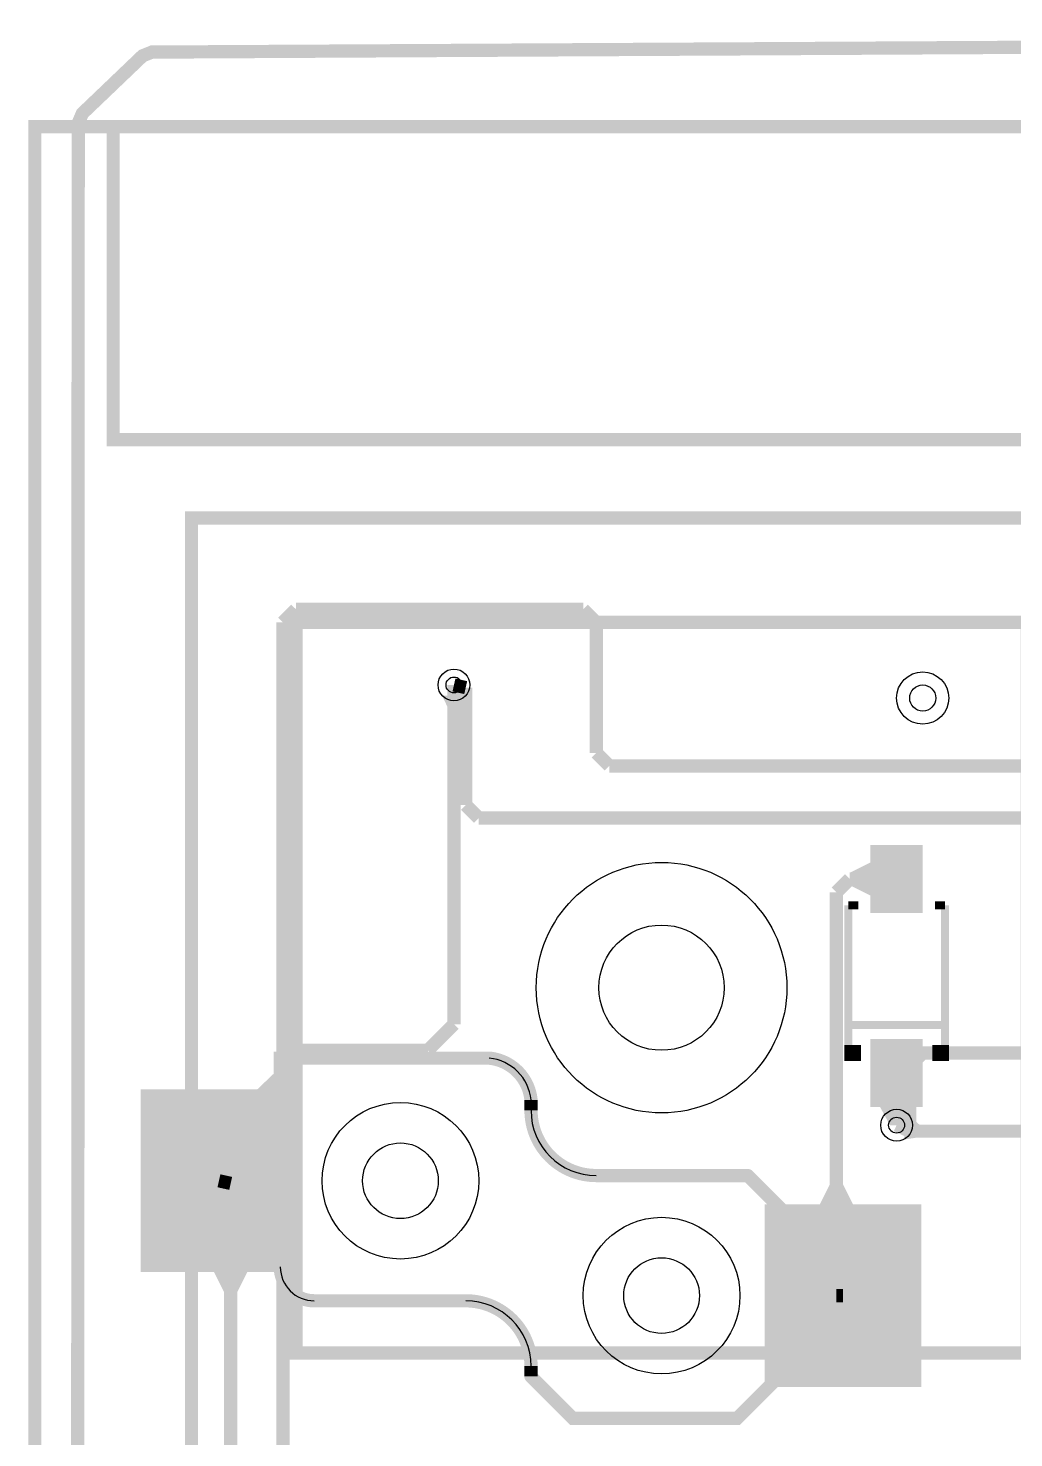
# Model space of a CAD drawing. Header units: millimetres. Extents: x -992 to -826, y 770 to 901.
# Drawn here: x -975.21 to -956.34, y 874.14 to 901.15 of the extents above; entities that cross this region are included whole.
import ezdxf

# ---------------------------------------------------------------- set-up
doc = ezdxf.new("R2010")
doc.units = ezdxf.units.MM
for name, color, linetype, true_color in [('BoardOutLine', 7, 'Continuous', 0xff00ff), ('BottomLayer', 7, 'Continuous', 0x0000ff), ('BottomPasteMaskLayer', 7, 'Continuous', 0x800000), ('BottomSilkLayer', 7, 'Continuous', 0x66cc33), ('BottomSolderMaskLayer', 7, 'Continuous', 0xaa00ff), ('Document', 7, 'Continuous', 0xffffff), ('Hole', 7, 'Continuous', 0x222222), ('Multi-Layer', 7, 'Continuous', 0xc0c0c0), ('TopLayer', 7, 'Continuous', 0xff0000), ('TopSilkLayer', 7, 'Continuous', 0xffcc00)]:
    doc.layers.add(name, color=color, linetype=linetype, true_color=true_color)

msp = doc.modelspace()

# ---------------------------------------------------------------- hatches: boundary and pattern name
at = {"layer": 'BottomLayer'}
for points in [[(-966.8284886969775, 888.3664109728221), (-967.2856896113793, 888.3662687325376), (-967.1840233680468, 888.1529413258828), (-966.9300228600458, 888.1530200660403)], [(-958.0819151638304, 884.2017780035561), (-958.0819151638304, 885.5017780035562), (-959.0819151638304, 885.5017780035562), (-959.0819151638304, 884.2017780035561)], [(-959.0819151638304, 885.1691897383796), (-959.0819151638304, 884.5341884683771), (-959.4629159258319, 884.7246888493778), (-959.4629159258319, 884.9786893573789)], [(-958.0819151638304, 880.4827787655577), (-958.0819151638304, 881.7827787655577), (-959.0819151638304, 881.7827787655577), (-959.0819151638304, 880.4827787655577)], [(-970.1895377190756, 880.8178308356619), (-970.8245389890781, 880.8178308356619), (-970.4265455930913, 881.1988315976633), (-970.1303327406656, 881.1988315976633)], [(-973.056946913894, 877.3178308356619), (-970.056946913894, 877.3178308356619), (-970.056946913894, 880.8178308356619), (-973.056946913894, 880.8178308356619)], [(-958.8105156210313, 880.3344475488952), (-958.3533147066295, 880.3344475488952), (-958.4549149098299, 880.5478079756161), (-958.7089154178309, 880.5478079756161)], [(-958.8994157988317, 880.4827762255526), (-958.2644145288292, 880.4827762255526), (-958.4549149098299, 880.1328676657355), (-958.7089154178309, 880.1328676657355)], [(-959.4163347726696, 878.617678435357), (-960.0513360426722, 878.617678435357), (-959.8608356616714, 878.9986791973586), (-959.6068351536704, 878.9986791973586)], [(-961.1069342138685, 875.117678435357), (-958.1069342138685, 875.117678435357), (-958.1069342138685, 878.617678435357), (-961.1069342138685, 878.617678435357)], [(-971.649453898908, 877.317833375667), (-971.0144526289054, 877.317833375667), (-971.2049530099061, 876.9368326136654), (-971.4589535179072, 876.9368326136654)]]:
    msp.add_hatch(color=256, dxfattribs=at).paths.add_polyline_path(points)
at = {"layer": 'BottomPasteMaskLayer'}
for points in [[(-958.0819151638304, 884.2017780035561), (-958.0819151638304, 885.5017780035562), (-959.0819151638304, 885.5017780035562), (-959.0819151638304, 884.2017780035561)], [(-958.0819151638304, 880.4827787655577), (-958.0819151638304, 881.7827787655577), (-959.0819151638304, 881.7827787655577), (-959.0819151638304, 880.4827787655577)], [(-973.056946913894, 877.3178308356619), (-970.056946913894, 877.3178308356619), (-970.056946913894, 880.8178308356619), (-973.056946913894, 880.8178308356619)], [(-961.1069342138685, 875.117678435357), (-958.1069342138685, 875.117678435357), (-958.1069342138685, 878.617678435357), (-961.1069342138685, 878.617678435357)]]:
    msp.add_hatch(color=256, dxfattribs=at).paths.add_polyline_path(points)
at = {"layer": 'BottomSilkLayer'}
for points in [[(-959.5844323088647, 881.6678155956314), (-959.264442468885, 881.6678155956314), (-959.264442468885, 881.3630149860302), (-959.5844323088647, 881.3630149860302)], [(-957.5796062992127, 881.6678155956314), (-957.8995961391923, 881.6678155956314), (-957.8995961391923, 881.3630149860302), (-957.5796062992127, 881.3630149860302)]]:
    msp.add_hatch(color=256, dxfattribs=at).paths.add_polyline_path(points)
at = {"layer": 'BottomSolderMaskLayer'}
for points in [[(-958.0819151638304, 884.2017780035561), (-958.0819151638304, 885.5017780035562), (-959.0819151638304, 885.5017780035562), (-959.0819151638304, 884.2017780035561)], [(-958.0819151638304, 880.4827787655577), (-958.0819151638304, 881.7827787655577), (-959.0819151638304, 881.7827787655577), (-959.0819151638304, 880.4827787655577)], [(-973.056946913894, 877.3178308356619), (-970.056946913894, 877.3178308356619), (-970.056946913894, 880.8178308356619), (-973.056946913894, 880.8178308356619)], [(-961.1069342138685, 875.117678435357), (-958.1069342138685, 875.117678435357), (-958.1069342138685, 878.617678435357), (-961.1069342138685, 878.617678435357)]]:
    msp.add_hatch(color=256, dxfattribs=at).paths.add_polyline_path(points)
at = {"layer": 'Document'}
for points in [[(-958.4859817119635, 885.0028168656339), (-958.6780060960123, 885.0028168656339), (-958.6780060960123, 884.2348209296421), (-958.4859817119635, 884.2348209296421)], [(-958.9660172720346, 884.7148564897132), (-958.9660172720346, 884.5228321056644), (-958.1980213360428, 884.5228321056644), (-958.1980213360428, 884.7148564897132)], [(-958.4550190500382, 880.9358115316232), (-958.647043434087, 880.9358115316232), (-958.647043434087, 881.7038074676151), (-958.4550190500382, 881.7038074676151)], [(-970.2549301498605, 877.4177444754891), (-970.2549301498605, 881.2907442214886), (-966.3819304038609, 881.2907442214886), (-966.3653535442952, 881.2918307262671), (-966.3490603193927, 881.2950716502047), (-966.3333295107487, 881.3004115401943), (-966.3184302768607, 881.3077590292376), (-966.3046175477511, 881.31698839976), (-966.2921276630448, 881.3279417346729), (-966.2811743281318, 881.3404316193793), (-966.2719449576094, 881.3542443484888), (-966.2645974685661, 881.369143582377), (-966.2592575785766, 881.384874391021), (-966.256016654639, 881.4011676159234), (-966.2549301498605, 881.4177444754891), (-966.256016654639, 881.4343213350547), (-966.2592575785766, 881.4506145599573), (-966.2645974685661, 881.4663453686013), (-966.2719449576094, 881.4812446024894), (-966.2811743281318, 881.4950573315989), (-966.2921276630448, 881.5075472163053), (-966.3046175477511, 881.5185005512183), (-966.3184302768607, 881.5277299217406), (-966.3333295107487, 881.535077410784), (-966.3490603193927, 881.5404173007735), (-966.3653535442952, 881.5436582247111), (-966.3819304038609, 881.5447447294896), (-970.3819304038609, 881.5447447294896), (-970.3985072634266, 881.5436582247111), (-970.4148004883291, 881.5404173007735), (-970.4305312969731, 881.535077410784), (-970.4454305308611, 881.5277299217406), (-970.4592432599708, 881.5185005512183), (-970.471733144677, 881.5075472163053), (-970.48268647959, 881.4950573315989), (-970.4919158501125, 881.4812446024894), (-970.4992633391557, 881.4663453686013), (-970.5046032291452, 881.4506145599573), (-970.5078441530829, 881.4343213350547), (-970.5089306578615, 881.4177444754891), (-970.5089306578615, 877.4177444754891), (-970.5078441530829, 877.4011676159234), (-970.5046032291452, 877.384874391021), (-970.4992633391557, 877.369143582377), (-970.4919158501125, 877.3542443484888), (-970.48268647959, 877.3404316193793), (-970.471733144677, 877.3279417346729), (-970.4592432599708, 877.31698839976), (-970.4454305308611, 877.3077590292376), (-970.4305312969731, 877.3004115401943), (-970.4148004883291, 877.2950716502047), (-970.3985072634266, 877.2918307262671), (-970.3819304038609, 877.2907442214886), (-970.3653535442952, 877.2918307262671), (-970.3490603193927, 877.2950716502047), (-970.3333295107487, 877.3004115401943), (-970.3184302768607, 877.3077590292376), (-970.3046175477511, 877.31698839976), (-970.2921276630448, 877.3279417346729), (-970.2811743281318, 877.3404316193793), (-970.2719449576094, 877.3542443484888), (-970.2645974685661, 877.369143582377), (-970.2592575785766, 877.384874391021), (-970.256016654639, 877.4011676159234), (-970.2549301498605, 877.4177444754891)], [(-966.3945542291085, 881.2911760223523), (-966.3544166950276, 881.2861203956345), (-966.3146023277326, 881.2789512143348), (-966.2752223428372, 881.2696885045127), (-966.2363867425713, 881.2583581401938), (-966.1982040085061, 881.2449917710942), (-966.160780798526, 881.2296267342115), (-966.1242216488968, 881.2123059495299), (-966.0886286822571, 881.1930778001285), (-966.0541013223552, 881.1719959970318), (-966.0207360163226, 881.1491194291738), (-965.9886259652633, 881.124511998902), (-965.9578608639099, 881.0982424434751), (-965.9285266500749, 881.0703841430552), (-965.9007052645953, 881.0410149157312), (-965.8744744224439, 881.0102168001454), (-965.8499073956427, 880.9780758263306), (-965.8270728085893, 880.9446817753978), (-965.8060344463636, 880.9101279287455), (-965.7868510765545, 880.8745108074922), (-965.7695762851007, 880.8379299028583), (-965.7542583266063, 880.8004873982522), (-965.7409399895487, 880.762287883836), (-965.7296584767552, 880.7234380643681), (-965.7204453014821, 880.6840464611385), (-965.7133261993874, 880.6442231088314), (-965.7083210566423, 880.6040792481587), (-965.7059031035861, 880.5882173564115), (-965.7015044693075, 880.5727869279256), (-965.6951953631645, 880.55803425744), (-965.6870764887545, 880.5441948215738), (-965.67727743652, 880.5314895202362), (-965.6659546152744, 880.520121150704), (-965.6532887556639, 880.5102711706478), (-965.6394820254113, 880.5020968017725), (-965.6247548023908, 880.4957285203022), (-965.6093421570386, 880.4912679743688), (-965.5934901002461, 880.4887863615412), (-965.5774516566262, 880.4883232923969), (-965.561482825829, 880.4898861582727), (-965.5458384963702, 880.4934500132871), (-965.5307683771966, 880.4989579725166), (-965.5165130119248, 880.5063221199721), (-965.5032999393737, 880.515424911881), (-965.4913400616748, 880.5261210528771), (-965.4808242779313, 880.5382398151505), (-965.4719204371579, 880.5515877635419), (-965.464770659137, 880.5659518430818), (-965.4594890659563, 880.5811027796949), (-965.4561599604347, 880.5967987397867), (-965.4548364805116, 880.6127891903017), (-965.4555397510796, 880.628818897638), (-965.46115205627, 880.6751770925886), (-965.4688814283277, 880.7212296388398), (-965.4787116491306, 880.7668799068302), (-965.4906220924589, 880.8120321110771), (-965.5045877672753, 880.8565915111578), (-965.5205793701613, 880.9004646104986), (-965.5385633468032, 880.9435593525534), (-965.558501962398, 880.985785313961), (-965.5803533808293, 881.0270538942754), (-965.6040717524502, 881.0672785018717), (-965.6296073102874, 881.1063747356363), (-965.656906474464, 881.144260562061), (-965.6859119646235, 881.1808564873702), (-965.7165629201185, 881.2160857243173), (-965.7487950277103, 881.2498743533042), (-965.782540656515, 881.2821514774823), (-965.8177289999087, 881.3128493715116), (-965.8542862240981, 881.341903623665), (-965.8921356230413, 881.3692532709803), (-965.9311977793961, 881.394840927175), (-965.9713907311575, 881.418612903057), (-966.0126301436334, 881.4405193191783), (-966.0548294864, 881.4605142104931), (-966.097900214864, 881.478555622805), (-966.1417519560506, 881.4946057007963), (-966.1862926982284, 881.5086307674587), (-966.2314289839724, 881.5206013947549), (-966.277066106261, 881.5304924653665), (-966.3231083071944, 881.5382832253963), (-966.369458978918, 881.5439573279148), (-966.3860636163581, 881.5445138323273), (-966.4025988372233, 881.5428982356514), (-966.4187817192955, 881.5391381811945), (-966.434335368971, 881.5332980045321), (-966.4489936589873, 881.5254776327075), (-966.4625057819342, 881.5158108744532), (-966.4746405416379, 881.5044631306857), (-966.485190308992, 881.4916285644504), (-966.4939745745493, 881.4775267787372), (-966.5008430370881, 881.4623990590138), (-966.5056781753082, 881.4465042447629), (-966.5083972586526, 881.4301143006677), (-966.5089537628509, 881.4135096632203), (-966.5073381659615, 881.3969744423761), (-966.5035781112958, 881.3807915603525), (-966.4977379344327, 881.3652379107523), (-966.489917562419, 881.3505796208369), (-966.4802508039903, 881.3370674980148), (-966.4689030600662, 881.3249327384576), (-966.4560684936946, 881.3143829712691), (-966.4419667078682, 881.3055987058938), (-966.4268389880561, 881.2987302435502), (-966.4109441737428, 881.2938951055352), (-966.3945542296125, 881.2911760224023)], [(-965.7090322580647, 880.6175920751843), (-965.7090322580647, 880.4174904749812), (-965.7079457532861, 880.4009136154154), (-965.7047048293484, 880.384620390513), (-965.6993649393589, 880.368889581869), (-965.6920174503157, 880.3539903479808), (-965.6827880797932, 880.3401776188713), (-965.6718347448802, 880.3276877341649), (-965.659344860174, 880.316734399252), (-965.6455321310643, 880.3075050287296), (-965.6306328971763, 880.3001575396863), (-965.6149020885323, 880.2948176496967), (-965.5986088636298, 880.2915767257591), (-965.5820320040641, 880.2904902209806), (-965.5654551444984, 880.2915767257591), (-965.5491619195959, 880.2948176496967), (-965.5334311109519, 880.3001575396863), (-965.5185318770639, 880.3075050287296), (-965.5047191479543, 880.316734399252), (-965.492229263248, 880.3276877341649), (-965.481275928335, 880.3401776188713), (-965.4720465578126, 880.3539903479808), (-965.4646990687693, 880.368889581869), (-965.4593591787798, 880.384620390513), (-965.4561182548422, 880.4009136154154), (-965.4550317500637, 880.4174904749812), (-965.4550317500637, 880.6175920751843), (-965.4561182548422, 880.6341689347499), (-965.4593591787798, 880.6504621596525), (-965.4646990687693, 880.6661929682964), (-965.4720465578126, 880.6810922021846), (-965.481275928335, 880.6949049312941), (-965.492229263248, 880.7073948160005), (-965.5047191479543, 880.7183481509135), (-965.5185318770639, 880.7275775214358), (-965.5334311109519, 880.7349250104791), (-965.5491619195959, 880.7402649004687), (-965.5654551444984, 880.7435058244063), (-965.5820320040641, 880.7445923291848), (-965.5986088636298, 880.7435058244063), (-965.6149020885323, 880.7402649004687), (-965.6306328971763, 880.7349250104791), (-965.6455321310643, 880.7275775214358), (-965.659344860174, 880.7183481509135), (-965.6718347448802, 880.7073948160005), (-965.6827880797932, 880.6949049312941), (-965.6920174503157, 880.6810922021846), (-965.6993649393589, 880.6661929682964), (-965.7047048293484, 880.6504621596525), (-965.7079457532861, 880.6341689347499), (-965.7090322580647, 880.6175920751843)], [(-965.4545237490476, 880.4178206756421), (-965.4534516520677, 880.3688381510027), (-965.4502440491993, 880.3199490070562), (-965.4449070459455, 880.2712463017077), (-965.43745080101, 880.2228227379866), (-965.4278895069616, 880.1747704875908), (-965.416241363219, 880.1271810154426), (-965.402528541409, 880.0801449055907), (-965.3867771431641, 880.0337516887879), (-965.3690171504396, 879.9880896720736), (-965.3492823684444, 879.9432457706869), (-965.3276103612943, 879.899305342627), (-965.3040423805113, 879.85635202618), (-965.2786232865028, 879.8144675807166), (-965.2514014631728, 879.7737317310682), (-965.2224287258252, 879.7342220157748), (-965.1917602225365, 879.6960136394939), (-965.1594543291841, 879.6591793298535), (-965.1255725383309, 879.6237891990178), (-965.0901793421775, 879.5899106102331), (-965.053342109805, 879.5576080496052), (-965.015130958941, 879.5269430033533), (-964.9756186224945, 879.4979738407744), (-964.9348803101124, 879.4707557031408), (-964.8929935650223, 879.4453403987407), (-964.8500381164328, 879.4217763042649), (-964.8060957277733, 879.4001082727234), (-964.7612500410613, 879.3803775480708), (-964.7155864176947, 879.3626216867), (-964.6691917759704, 879.346874485956), (-964.6221544256406, 879.3331659198046), (-964.5745638998188, 879.3215220817776), (-964.5265107845594, 879.3119651353063), (-964.4780865464311, 879.3045132715339), (-964.4293833584155, 879.2991806746899), (-964.3804939244604, 879.2959774950907), (-964.3315113030227, 879.2949098298199), (-964.3149344434571, 879.2938233250413), (-964.2986412185545, 879.2905824011036), (-964.2829104099105, 879.2852425111141), (-964.2680111760225, 879.2778950220709), (-964.2541984469129, 879.2686656515484), (-964.2417085622066, 879.2577123166354), (-964.2307552272936, 879.2452224319292), (-964.2215258567712, 879.2314097028195), (-964.2141783677279, 879.2165104689315), (-964.2088384777384, 879.2007796602875), (-964.2055975538008, 879.184486435385), (-964.2045110490222, 879.1679095758193), (-964.2055975538008, 879.1513327162536), (-964.2088384777384, 879.1350394913511), (-964.2141783677279, 879.1193086827071), (-964.2215258567712, 879.1044094488191), (-964.2307552272936, 879.0905967197095), (-964.2417085622066, 879.0781068350032), (-964.2541984469129, 879.0671535000902), (-964.2680111760225, 879.0579241295678), (-964.2829104099105, 879.0505766405245), (-964.2986412185545, 879.045236750535), (-964.3149344434571, 879.0419958265974), (-964.3315113030227, 879.0409093218188), (-964.3855703313034, 879.0419698822019), (-964.4395460475619, 879.0451519226419), (-964.4933552290646, 879.0504505368937), (-964.5469149098504, 879.0578575552618), (-964.6001425086521, 879.0673615571972), (-964.6529559562248, 879.0789478889058), (-964.7052738218849, 879.092598685943), (-964.7570154390642, 879.108292900758), (-964.8081010296861, 879.1260063351452), (-964.858451827172, 879.1457116775556), (-964.9079901978879, 879.1673785452064), (-964.9566397608439, 879.1909735309271), (-965.0043255054634, 879.2164602546685), (-965.0509739072373, 879.2437994195957), (-965.0965130410896, 879.2729488726775), (-965.140872692274, 879.303863669681), (-965.1839844646362, 879.3364961444688), (-965.2257818860699, 879.370795982493), (-965.2662005110074, 879.406710298373), (-965.3051780197857, 879.444183717438), (-965.3426543147339, 879.4831584611054), (-965.3785716128352, 879.5235744359677), (-965.4128745348206, 879.5653693264478), (-965.4455101905545, 879.6084786908806), (-965.4764282605846, 879.6528360608725), (-965.505581073727, 879.698373043786), (-965.5329236805676, 879.7450194281919), (-965.5584139227686, 879.7927032921241), (-965.5820124980703, 879.8413511139738), (-965.6036830208885, 879.8908878858484), (-965.6233920784173, 879.9412372292236), (-965.6411092821456, 879.9923215127071), (-965.6568073147124, 880.0440619717359), (-965.6704619720263, 880.0963788300191), (-965.6820522005838, 880.1491914225418), (-965.6915601299323, 880.2024183199385), (-965.6989711002221, 880.255977454046), (-965.704273684811, 880.3097862444399), (-965.7074597078819, 880.3637617257622), (-965.7085242570486, 880.4178206756415), (-965.70743775227, 880.4343975352072), (-965.7041968283324, 880.4506907601098), (-965.6988569383429, 880.4664215687536), (-965.6915094492996, 880.4813208026418), (-965.6822800787772, 880.4951335317513), (-965.6713267438643, 880.5076234164577), (-965.658836859158, 880.5185767513707), (-965.6450241300483, 880.527806121893), (-965.6301248961603, 880.5351536109363), (-965.6143940875163, 880.5404935009259), (-965.5981008626138, 880.5437344248635), (-965.5815240030481, 880.544820929642), (-965.5649471434824, 880.5437344248635), (-965.5486539185799, 880.5404935009259), (-965.532923109936, 880.5351536109363), (-965.5180238760479, 880.527806121893), (-965.5042111469382, 880.5185767513707), (-965.491721262232, 880.5076234164577), (-965.480767927319, 880.4951335317513), (-965.4715385567966, 880.4813208026418), (-965.4641910677533, 880.4664215687536), (-965.4588511777638, 880.4506907601098), (-965.4556102538262, 880.4343975352072), (-965.4545237490476, 880.4178206756415)], [(-965.67174498349, 875.2279552959108), (-964.8717449834901, 874.4279552959108), (-964.8592527378102, 874.4170029038099), (-964.8454377069854, 874.4077749019584), (-964.8305363028536, 874.400429205956), (-964.8148035279827, 874.3950915201542), (-964.7985086119, 874.3918531865213), (-964.7819304038609, 874.3907696215394), (-961.6319177038355, 874.3907696215394), (-961.6153394957964, 874.3918531865213), (-961.5990445797138, 874.3950915201542), (-961.5833118048428, 874.400429205956), (-961.5684104007111, 874.4077749019584), (-961.5545953698863, 874.4170029038099), (-961.5421031242064, 874.4279552959108), (-960.6921158242318, 875.2779425958854), (-960.6811634321309, 875.2904348415652), (-960.6719354302795, 875.3042498723901), (-960.664589734277, 875.3191512765218), (-960.6592520484752, 875.3348840513927), (-960.6560137148424, 875.3511789674753), (-960.6549301498604, 875.3677571755145), (-960.6549301498604, 878.5177698755399), (-960.6560137148424, 878.5343480835791), (-960.6592520484752, 878.5506429996617), (-960.664589734277, 878.5663757745326), (-960.6719354302795, 878.5812771786643), (-960.6811634321309, 878.595092209489), (-960.6921158242317, 878.607584455169), (-961.3421031242063, 879.2575717551437), (-961.3545953698863, 879.2685241472445), (-961.368410400711, 879.2777521490959), (-961.3833118048428, 879.2850978450983), (-961.3990445797137, 879.2904355309003), (-961.4153394957964, 879.293673864533), (-961.4319177038356, 879.294757429515), (-964.2819304038609, 879.294757429515), (-964.2985072634266, 879.2936709247365), (-964.3148004883291, 879.2904300007989), (-964.330531296973, 879.2850901108093), (-964.3454305308612, 879.277742621766), (-964.3592432599708, 879.2685132512437), (-964.3717331446771, 879.2575599163307), (-964.38268647959, 879.2450700316243), (-964.3919158501125, 879.2312573025148), (-964.3992633391557, 879.2163580686266), (-964.4046032291453, 879.2006272599826), (-964.4078441530829, 879.1843340350802), (-964.4089306578614, 879.1677571755145), (-964.4078441530829, 879.1511803159489), (-964.4046032291453, 879.1348870910463), (-964.3992633391557, 879.1191562824024), (-964.3919158501125, 879.1042570485142), (-964.38268647959, 879.0904443194047), (-964.3717331446771, 879.0779544346983), (-964.3592432599708, 879.0670010997853), (-964.3454305308612, 879.057771729263), (-964.330531296973, 879.0504242402197), (-964.3148004883291, 879.0450843502301), (-964.2985072634266, 879.0418434262925), (-964.2819304038609, 879.040756921514), (-961.4845212090426, 879.040756921514), (-960.9089306578614, 878.4651663703329), (-960.9089306578614, 875.4203606807215), (-961.6845212090425, 874.6447701295405), (-964.7293268986539, 874.6447701295405), (-965.4921158242317, 875.4075844551691), (-965.5046073555341, 875.4185392337924), (-965.5184219055832, 875.4277698207673), (-965.5333231036024, 875.4351182781944), (-965.5490559859668, 875.440458871932), (-965.5653513587023, 875.4437002229424), (-965.5819304034687, 875.4447868708123), (-965.5985094482191, 875.4437002226955), (-965.6148048209063, 875.4404588714424), (-965.6305377031912, 875.4351182774705), (-965.6454389011009, 875.4277698198215), (-965.6592534510125, 875.4185392326408), (-965.6717449821517, 875.4075844538314), (-965.6826997609612, 875.3950929226924), (-965.6919303481419, 875.3812783727807), (-965.6992788057911, 875.3663771748711), (-965.7046193997631, 875.3506442925863), (-965.7078607510165, 875.3343489198991), (-965.7089473991333, 875.3177698751488), (-965.7078607512636, 875.3011908303822), (-965.7046194002533, 875.2848954576467), (-965.6992788065157, 875.2691625752823), (-965.6919303490888, 875.2542613772631), (-965.682699762114, 875.2404468272139), (-965.6717449834907, 875.2279552959114)], [(-969.7316383032767, 876.8949606299215), (-969.7644780458156, 876.8959894992888), (-969.7971883773806, 876.8990784264664), (-969.8296401972556, 876.9042152201164), (-969.8617054250151, 876.9113796064075), (-969.8932575060306, 876.920543309032), (-969.9241719109543, 876.9316701608063), (-969.9543266272107, 876.9447162464148), (-969.9836026405529, 876.9596300757347), (-970.0118844047882, 876.976352787056), (-970.0390602978132, 876.9948183793969), (-970.0650230621625, 877.0149539729947), (-970.0896702283318, 877.0366800969477), (-970.1129045192024, 877.0599110028693), (-970.1346342339741, 877.0845550033185), (-970.1547736100878, 877.1105148336715), (-970.1732431617129, 877.1376880360033), (-970.1899699934605, 877.1659673634684), (-970.2048880880861, 877.1952412035811), (-970.2179385670458, 877.2253940187253), (-970.229069922877, 877.2563068021581), (-970.2382382224876, 877.2878575477031), (-970.2454072805504, 877.3199217312837), (-970.2505488023195, 877.3523728023923), (-970.2536424953026, 877.3850826835588), (-970.2546761493525, 877.4179222758447), (-970.255762654131, 877.4344991354104), (-970.2590035780686, 877.4507923603129), (-970.2643434680581, 877.4665231689569), (-970.2716909571014, 877.4814224028449), (-970.2809203276238, 877.4952351319546), (-970.2918736625368, 877.5077250166609), (-970.304363547243, 877.5186783515738), (-970.3181762763527, 877.5279077220962), (-970.3330755102407, 877.5352552111395), (-970.3488063188847, 877.540595101129), (-970.3650995437872, 877.5438360250666), (-970.3816764033529, 877.5449225298452), (-970.3982532629186, 877.5438360250666), (-970.4145464878211, 877.540595101129), (-970.4302772964651, 877.5352552111395), (-970.4451765303531, 877.5279077220962), (-970.4589892594628, 877.5186783515738), (-970.471479144169, 877.5077250166609), (-970.482432479082, 877.4952351319546), (-970.4916618496044, 877.4814224028449), (-970.4990093386477, 877.4665231689569), (-970.5043492286372, 877.4507923603129), (-970.5075901525748, 877.4344991354104), (-970.5086766573535, 877.4179222758455), (-970.507610360894, 877.3772553872873), (-970.5044170526671, 877.3367000473713), (-970.4991054864017, 877.2963674293438), (-970.4916902225494, 877.2563680959101), (-970.4821915883706, 877.2168116961514), (-970.470635622212, 877.1778066649467), (-970.4570540021281, 877.1394599257237), (-970.4414839590436, 877.1018765973522), (-970.4239681746926, 877.0651597059845), (-970.4045546646167, 877.0294099026329), (-970.3832966465415, 876.9947251872578), (-970.3602523944915, 876.961200640123), (-970.3354850790462, 876.9289281611545), (-970.3090625941713, 876.8979962180183), (-970.2810573711039, 876.868489603606), (-970.2515461797975, 876.8404892035943), (-970.2206099184754, 876.8140717747158), (-970.1883333918666, 876.7893097343473), (-970.1548050787327, 876.7662709619942), (-970.1201168893235, 876.7450186132147), (-970.0843639134259, 876.7256109464922), (-970.0476441596973, 876.7081011635341), (-970.0100582869961, 876.6925372634305), (-969.9717093284498, 876.678961911076), (-969.9327024090118, 876.6674123202135), (-969.8931444572856, 876.6579201514214), (-969.8531439124052, 876.6505114253229), (-969.8128104267723, 876.6452064512565), (-969.7722545654707, 876.642019771603), (-969.7315875031751, 876.6409601219204), (-969.7150108607837, 876.6420499418384), (-969.6987182839126, 876.6452941242214), (-969.6829885430734, 876.6506371602086), (-969.6680907784964, 876.6579876289717), (-969.6542798950674, 876.6672197619505), (-969.6417922008341, 876.6781755947881), (-969.6308413637098, 876.6906676701444), (-969.6216147555565, 876.7044822451438), (-969.6142702462, 876.719382948575), (-969.6089335022332, 876.7351148252673), (-969.6056958368264, 876.7514086984454), (-969.6046126473328, 876.7679857754179), (-969.6057024674255, 876.7845624177978), (-969.6089466499802, 876.8008549946346), (-969.6142896861331, 876.8165847354175), (-969.6216401550532, 876.8314824999171), (-969.6308722881776, 876.8452933832489), (-969.6418281211467, 876.8577810773668), (-969.6543201966184, 876.8687319143594), (-969.668134771715, 876.8779585223671), (-969.6830354752235, 876.8853030315665), (-969.6987673519722, 876.8906397753676), (-969.7150612251843, 876.8938774406028), (-969.7316383021681, 876.8949606299217)], [(-966.8319177038355, 876.894757429515), (-969.7319431038864, 876.894757429515), (-969.7485199634519, 876.8936709247365), (-969.7648131883545, 876.8904300007989), (-969.7805439969985, 876.8850901108093), (-969.7954432308866, 876.8777426217661), (-969.8092559599961, 876.8685132512436), (-969.8217458447025, 876.8575599163307), (-969.8326991796155, 876.8450700316243), (-969.8419285501378, 876.8312573025148), (-969.8492760391812, 876.8163580686266), (-969.8546159291707, 876.8006272599827), (-969.8578568531083, 876.7843340350802), (-969.8589433578868, 876.7677571755145), (-969.8578568531083, 876.7511803159489), (-969.8546159291707, 876.7348870910463), (-969.8492760391812, 876.7191562824023), (-969.8419285501378, 876.7042570485143), (-969.8326991796155, 876.6904443194047), (-969.8217458447025, 876.6779544346983), (-969.8092559599961, 876.6670010997854), (-969.7954432308866, 876.657771729263), (-969.7805439969985, 876.6504242402198), (-969.7648131883545, 876.6450843502301), (-969.7485199634519, 876.6418434262926), (-969.7319431038864, 876.640756921514), (-966.8319177038355, 876.640756921514), (-966.8153408442698, 876.6418434262926), (-966.7990476193673, 876.6450843502301), (-966.7833168107234, 876.6504242402198), (-966.7684175768353, 876.657771729263), (-966.7546048477257, 876.6670010997854), (-966.7421149630194, 876.6779544346983), (-966.7311616281064, 876.6904443194047), (-966.7219322575841, 876.7042570485143), (-966.7145847685407, 876.7191562824023), (-966.7092448785511, 876.7348870910463), (-966.7060039546135, 876.7511803159489), (-966.704917449835, 876.7677571755145), (-966.7060039546135, 876.7843340350802), (-966.7092448785511, 876.8006272599827), (-966.7145847685407, 876.8163580686266), (-966.7219322575841, 876.8312573025148), (-966.7311616281064, 876.8450700316243), (-966.7421149630194, 876.8575599163307), (-966.7546048477257, 876.8685132512436), (-966.7684175768353, 876.8777426217661), (-966.7833168107234, 876.8850901108093), (-966.7990476193673, 876.8904300007989), (-966.8153408442698, 876.8936709247365), (-966.8319177038355, 876.894757429515)], [(-965.7086512573026, 875.5179476758959), (-965.709719045711, 875.5669331168117), (-965.7129225941814, 875.6158253541403), (-965.7182558042257, 875.6645313133693), (-965.7257085231912, 875.7129582745976), (-965.7352665635866, 875.7610140490434), (-965.7469117300909, 875.8086071545408), (-965.7606218541913, 875.8556469896909), (-965.7763708363844, 875.9020440063371), (-965.7941286958609, 875.9477098800352), (-965.8138616275794, 875.9925576781928), (-965.8355320666194, 876.0365020255608), (-965.8590987596932, 876.079459266759), (-965.8845168436775, 876.1213476255281), (-965.9117379310181, 876.1620873604043), (-965.9407102018444, 876.2016009165206), (-965.9713785026157, 876.2398130732458), (-966.0036844511168, 876.2766510873786), (-966.0375665475968, 876.3120448316268), (-966.0729602918451, 876.3459269281068), (-966.1097983059778, 876.3782328766079), (-966.148010462703, 876.4089011773792), (-966.1875240188194, 876.4378734482053), (-966.2282637536957, 876.4650945355461), (-966.2701521124648, 876.4905126195303), (-966.313109353663, 876.5140793126039), (-966.357053701031, 876.5357497516441), (-966.4019014991886, 876.5554826833625), (-966.4475673728867, 876.5732405428389), (-966.493964389533, 876.5889895250319), (-966.5410042246831, 876.6026996491323), (-966.5885973301804, 876.6143448156366), (-966.6366531046262, 876.6239028560319), (-966.6850800658547, 876.6313555749974), (-966.7337860250836, 876.6366887850418), (-966.7826782624122, 876.6398923335121), (-966.8316637033275, 876.6409601219204), (-966.8482405628931, 876.642046626699), (-966.8645337877957, 876.6452875506366), (-966.8802645964397, 876.6506274406261), (-966.8951638303278, 876.6579749296694), (-966.9089765594373, 876.6672043001918), (-966.9214664441437, 876.6781576351048), (-966.9324197790567, 876.6906475198111), (-966.941649149579, 876.7044602489207), (-966.9489966386224, 876.7193594828087), (-966.9543365286119, 876.7350902914527), (-966.9575774525495, 876.7513835163552), (-966.958663957328, 876.7679603759209), (-966.9575774525495, 876.7845372354866), (-966.9543365286119, 876.8008304603891), (-966.9489966386224, 876.8165612690331), (-966.941649149579, 876.8314605029211), (-966.9324197790567, 876.8452732320308), (-966.9214664441437, 876.857763116737), (-966.9089765594373, 876.86871645165), (-966.8951638303278, 876.8779458221725), (-966.8802645964397, 876.8852933112157), (-966.8645337877957, 876.8906332012052), (-966.8482405628931, 876.8938741251429), (-966.8316637033275, 876.8949606299215), (-966.7776021370464, 876.8938999697933), (-966.72362389453, 876.890717630479), (-966.6698122102249, 876.8854185191456), (-966.6162500617451, 876.8780108070223), (-966.5630200419203, 876.8685059168009), (-966.5102042314377, 876.8569185050214), (-966.4578840722739, 876.8432664394722), (-966.4061402421114, 876.8275707716376), (-966.3550525299328, 876.8098557042362), (-966.3046997129874, 876.790148553901), (-966.2551594353157, 876.7684797090566), (-966.206508088023, 876.7448825830604), (-966.1588206914838, 876.7193935626793), (-966.1121707796607, 876.6920519519813), (-966.0666302867148, 876.6628999117281), (-966.0222694360835, 876.6319823943643), (-965.9791566321959, 876.5993470746996), (-965.9373583549927, 876.565044276395), (-965.896939057415, 876.5291268943635), (-965.8579610660172, 876.4916503132058), (-965.8204844848595, 876.452672321808), (-965.784567102828, 876.4122530242303), (-965.7502643045234, 876.3704547470272), (-965.7176289848587, 876.3273419431395), (-965.6867114674949, 876.2829810925082), (-965.6575594272418, 876.2374405995623), (-965.6302178165437, 876.1907906877392), (-965.6047287961626, 876.1431032912), (-965.5811316701664, 876.0944519439073), (-965.559462825322, 876.0449116662356), (-965.5397556749868, 875.9945588492902), (-965.5220406075855, 875.9434711371116), (-965.5063449397508, 875.8917273069491), (-965.4926928742016, 875.8394071477853), (-965.4811054624221, 875.7865913373028), (-965.4716005722007, 875.7333613174779), (-965.4641928600774, 875.6797991689981), (-965.458893748744, 875.625987484693), (-965.4557114094297, 875.5720092421766), (-965.4546507493015, 875.5179476758955), (-965.4557372540802, 875.5013708163299), (-965.4589781780178, 875.4850775914273), (-965.4643180680073, 875.4693467827833), (-965.4716655570506, 875.4544475488952), (-965.480894927573, 875.4406348197857), (-965.491848262486, 875.4281449350793), (-965.5043381471922, 875.4171916001663), (-965.5181508763019, 875.407962229644), (-965.53305011019, 875.4006147406008), (-965.5487809188339, 875.3952748506111), (-965.5650741437364, 875.3920339266735), (-965.5816510033021, 875.390947421895), (-965.5982278628678, 875.3920339266735), (-965.6145210877703, 875.3952748506111), (-965.6302518964143, 875.4006147406008), (-965.6451511303023, 875.407962229644), (-965.658963859412, 875.4171916001663), (-965.6714537441183, 875.4281449350793), (-965.6824070790312, 875.4406348197857), (-965.6916364495536, 875.4544475488952), (-965.6989839385969, 875.4693467827833), (-965.7043238285864, 875.4850775914273), (-965.707564752524, 875.5013708163299), (-965.7086512573026, 875.5179476758955)]]:
    msp.add_hatch(color=256, dxfattribs=at).paths.add_polyline_path(points)
at = {"layer": 'TopLayer'}
for points in [[(-967.1397282194565, 888.2745466090934), (-966.7557277114555, 888.522692405385), (-966.7049276098553, 888.3014884429771), (-966.9589281178563, 888.1373482346967)], [(-958.277998475997, 880.1560452120906), (-958.6429260858523, 880.4314732029466), (-958.4589281178563, 880.5599110998223), (-958.2049276098553, 880.3682042164086)], [(-958.3248158496318, 880.2965608331218), (-958.451615443231, 879.8572948945899), (-958.2198856997715, 879.8907543815089), (-958.1465659131319, 880.14475488951)]]:
    msp.add_hatch(color=256, dxfattribs=at).paths.add_polyline_path(points)

# ---------------------------------------------------------------- linework, layer by layer
at = {"layer": 'BoardOutLine', "const_width": 0.25400050800101603}
msp.add_lwpolyline([(-974.2817627635256, 811.9191516383034), (-974.2514605029211, 899.3323596647194), (-974.1711201422404, 899.5203962407926), (-973.0195326390653, 900.6228346456694), (-972.8417068834138, 900.6947929895862), (-912.5735077470156, 901.0259588519178)], dxfattribs=at)
at = {"layer": 'BottomLayer', "const_width": 0.25400050800101603}
for points in [[(-967.0570231140464, 888.5678181356365), (-967.0570231140464, 882.0678181356365)], [(-959.7338328676658, 884.5976885953773), (-959.4798323596648, 884.8516891033784)], [(-959.479806959614, 884.8516637033275), (-958.5819151638304, 884.8516637033275)], [(-959.7338074676151, 876.8676657353317), (-959.7338074676151, 884.5976631953265)], [(-967.0570231140464, 882.0678181356365), (-967.5570231140464, 881.5678181356365)], [(-970.0571501143004, 881.5676911353825), (-971.5570231140464, 879.0678181356365)], [(-967.5570231140464, 881.5678181356365), (-970.0570485140971, 881.5678181356365)], [(-958.5819151638304, 881.1328422656846), (-958.5819151638304, 880.1328422656846)], [(-971.5570485140971, 879.0678181356365), (-971.3319532639066, 879.0177546355094)], [(-971.3319786639574, 879.0177800355602), (-971.3319786639574, 861.0177800355602)], [(-959.6068326136653, 876.8676657353317), (-959.7338328676658, 876.8676657353317)]]:
    msp.add_lwpolyline(points, dxfattribs=at)
at = {"layer": 'BottomSilkLayer', "const_width": 0.25400050800101603}
msp.add_lwpolyline([(-877.0819913639829, 899.2677927355857), (-975.0819913639829, 899.2677927355857), (-975.0819913639829, 870.2677927355857), (-877.0819913639829, 870.2677927355857), (-877.0819913639829, 899.2677927355857)], close=True, dxfattribs=at)
at = {"layer": 'BottomSilkLayer'}
for points, const_width in [([(-959.5082550165101, 881.5915925831853), (-959.5082550165101, 884.3440436880875)], 0.15240030480060962), ([(-959.5082550165101, 884.3440436880875), (-959.3152146304294, 884.3440436880875)], 0.15240030480060962), ([(-957.6557785115572, 884.3440436880875), (-957.8488188976379, 884.3440436880875)], 0.15240030480060962), ([(-957.6557785115572, 881.5915925831853), (-957.6557785115572, 884.3440436880875)], 0.15240030480060962), ([(-957.7057912115826, 882.0510287020576), (-959.4582423164848, 882.0510287020576)], 0.15240030480060962), ([(-970.3825501651004, 880.3675387350777), (-970.3825501651004, 881.4165608331218), (-970.3825501651004, 881.4165608331218), (-966.3820421640844, 881.4165608331218)], 0.25400050800101603), ([(-965.5815341630685, 880.6179832359667), (-965.5815341630685, 880.4178308356618)], 0.25400050800101603), ([(-964.332029464059, 879.1675641351285), (-961.432029464059, 879.1675641351285)], 0.25400050800101603), ([(-960.7820167640336, 878.5175260350522), (-961.432029464059, 879.1675387350776), (-961.432029464059, 879.1675641351285)], 0.25400050800101603), ([(-960.7820167640336, 878.5175260350522), (-960.7820167640336, 878.1675895351792)], 0.25400050800101603), ([(-970.3819405638812, 877.4177546355095), (-970.3819405638812, 877.7677673355348)], 0.25400050800101603), ([(-966.8316738633479, 876.7679705359412), (-969.7316230632463, 876.7679705359412)], 0.25400050800101603), ([(-960.7819405638812, 875.5677673355349), (-960.7819405638812, 875.3677673355348), (-961.6319278638558, 874.5177800355602), (-964.7819405638812, 874.5177800355602), (-965.5819405638813, 875.3177800355602)], 0.25400050800101603), ([(-965.5819405638813, 875.3177800355602), (-965.5819405638813, 875.5177800355602)], 0.25400050800101603)]:
    msp.add_lwpolyline(points, dxfattribs=dict(at, const_width=const_width))
for centre, radius, start, end in [((-966.469607238498, 880.5298794929579), 0.8924307848615699, 5.591265235738376, 84.33238645424326), ((-964.3320447051218, 880.4175412748247), 1.2499872999746, 180.0023285168551, 270), ((-969.7319431038864, 877.4177444754891), 0.6499872999746, 180.00000000000006, 270), ((-966.8319177038355, 875.5177698755399), 1.2499872999746, 0, 90)]:
    msp.add_arc(centre, radius, start, end, dxfattribs=at)
at = {"layer": 'Document', "const_width": 0.25400050800101603}
for points in [[(-955.5818643637289, 899.2677927355857), (-973.5818643637289, 899.2677927355857), (-973.5818643637289, 893.2677927355857), (-955.5818643637289, 893.2677927355857), (-955.5818643637289, 899.2677927355857)], [(-954.0819151638304, 873.7677419354841), (-954.0819151638304, 891.7677927355857), (-972.0819405638813, 891.7677927355857), (-972.0819405638813, 873.7677419354841), (-954.0819151638304, 873.7677419354841)]]:
    msp.add_lwpolyline(points, close=True, dxfattribs=at)
at = {"layer": 'Document'}
for centre, radius in [((-958.0817881635764, 888.3177546355095), 0.24993649987299976), ((-963.0817881635764, 882.7678435356872), 1.1998983997967998), ((-968.0817881635764, 879.0678181356365), 0.7249174498348998), ((-963.0817881635764, 876.8676657353317), 0.7249174498348998)]:
    msp.add_circle(centre, radius, dxfattribs=at)
at = {"layer": 'Hole'}
for centre in [(-967.0571501143004, 888.5679451358905), (-958.5819151638304, 880.1328422656846)]:
    msp.add_circle(centre, 0.15240030480060962, dxfattribs=at)
at = {"layer": 'Multi-Layer'}
for centre, radius in [((-967.0571501143004, 888.5679451358905), 0.30480060960121924), ((-958.0817881635764, 888.3177546355095), 0.5), ((-963.0817881635764, 882.7678435356872), 2.4000000000000004), ((-968.0817881635764, 879.0678181356365), 1.5000000000000002), ((-958.5819151638304, 880.1328422656846), 0.30480060960121924), ((-963.0817881635764, 876.8676657353317), 1.5000000000000002)]:
    msp.add_circle(centre, radius, dxfattribs=at)
at = {"layer": 'TopLayer', "const_width": 0.25400050800101603}
for points in [[(-970.3319532639066, 889.7677673355348), (-970.0819405638813, 890.0177800355602)], [(-970.0819405638813, 890.0177800355602), (-964.5819405638813, 890.0177800355602)], [(-964.5819405638813, 890.0177800355602), (-964.3319278638559, 889.7677673355348)], [(-970.3319532639066, 862.2677165354332), (-970.3319532639066, 889.7677673355348)], [(-964.3319278638559, 889.7677673355348), (-964.3319278638559, 887.2677673355348)], [(-967.0570231140464, 888.5678181356365), (-966.8319278638559, 888.5177800355602)], [(-966.8319278638559, 888.5177800355602), (-966.8319278638559, 886.2677673355348)], [(-964.3319278638559, 887.2677673355348), (-964.0819405638813, 887.0177800355602)], [(-964.0820421640844, 887.0177800355602), (-953.8318516637034, 887.0177800355602)], [(-966.8319278638559, 886.2677673355348), (-966.5819405638813, 886.0177800355602)], [(-966.5819151638304, 886.0177800355602), (-953.8318516637034, 886.0177800355602)], [(-958.3319278638559, 881.2677673355348), (-958.0819151638304, 881.5177546355094)], [(-958.0819151638304, 881.5177546355094), (-955.5819151638304, 881.5177546355094)], [(-958.3319278638559, 880.0177546355094), (-958.3319278638559, 881.2677673355348)], [(-958.5819151638304, 880.1328676657355), (-958.3319278638559, 880.0177546355094)], [(-958.5819151638304, 880.1328676657355), (-958.3319278638559, 880.0177546355094)], [(-958.3319278638559, 880.0177546355094), (-952.5819151638304, 880.0177546355094)]]:
    msp.add_lwpolyline(points, dxfattribs=at)
at = {"layer": 'TopSilkLayer', "const_width": 0.25400050800101603}
msp.add_lwpolyline([(-970.0818135636272, 875.7678435356872), (-956.0818135636273, 875.7678435356872), (-956.0818135636273, 889.7678435356872), (-970.0818135636272, 889.7678435356872), (-970.0818135636272, 875.7678435356872)], close=True, dxfattribs=at)

doc.saveas('drawing.dxf')
